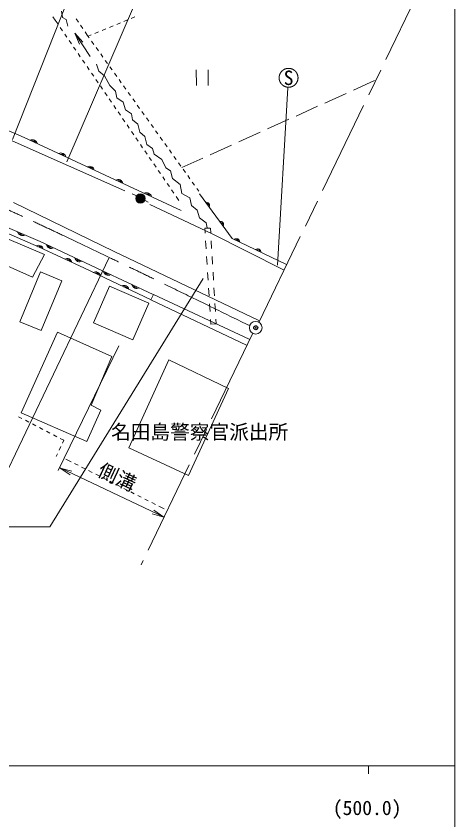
# Model space of a CAD drawing. Units: millimetres, scale not verified. Extents: x 40000 to 680000, y 20000 to 380000.
# Drawn here: x 523237 to 579000, y 198128 to 300238 of the extents above; entities that cross this region are included whole.
import ezdxf
from ezdxf.enums import TextEntityAlignment as Align

# ---------------------------------------------------------------- set-up
doc = ezdxf.new("R2010")
doc.units = ezdxf.units.MM
doc.header["$LTSCALE"] = 1000
doc.header["$PDMODE"] = 32
doc.header["$PDSIZE"] = 500
doc.linetypes.add('CHAIN', pattern=[18.5, 12, -1.5, 3.5, -1.5])
for name, color, linetype, lineweight in [('M-BGD', 7, 'Continuous', 13), ('M-BMK', 2, 'CHAIN', 13), ('M-BMK-SRVR', 3, 'Continuous', 13), ('M-STR-HTXT', 7, 'Continuous', 13), ('M-STR-STRC', 7, 'Continuous', 13), ('M-TTL-BAND', 7, 'Continuous', 13)]:
    doc.layers.add(name, color=color, linetype=linetype, lineweight=lineweight)
doc.layers.add('M-OTRS', color=6, linetype='Continuous')
doc.styles.add('ＭＳ ゴシック', font='')
doc.styles.get('ＭＳ ゴシック').set_extended_font_data('MS Gothic')

# ---------------------------------------------------------------- blocks, each defined once
blk = doc.blocks.new('偏心点・方位点')
at = {"color": 7, "linetype": 'Continuous', "lineweight": 13}
for radius in [1, 0.9, 0.8, 0.7, 0.6, 0.5, 0.4, 0.3, 0.2, 0.1, 0.05]:
    blk.add_circle((0, 0), radius, dxfattribs=at)
blk = doc.blocks.new('田')
at = {"color": 7, "linetype": 'Continuous', "lineweight": 13}
for p, q in [((-0.75, 1), (-0.75, -1)), ((0.75, -1), (0.75, 1))]:
    blk.add_line(p, q, dxfattribs=at)

msp = doc.modelspace()

# ---------------------------------------------------------------- linework, layer by layer
at = {"layer": 'M-BGD'}
for p, q in [((529139, 300075), (529030, 300844)), ((527906, 300161), (528206, 299727)), ((528206, 299727), (528574, 299190)), ((529616, 299782), (529139, 300075)), ((529835, 298939), (529616, 299782)), ((531162, 299483), (530883, 299899)), ((536487, 299367), (536025, 299176)), ((537412, 299749), (536950, 299558)), ((538336, 300131), (537874, 299940)), ((528857, 298778), (529140, 298365)), ((531719, 298653), (531440, 299068)), ((532288, 297806), (531998, 298238)), ((533715, 298220), (533253, 298029)), ((534639, 298603), (534177, 298411)), ((535563, 298985), (535101, 298794)), ((529423, 297953), (529706, 297541)), ((530698, 298057), (531726, 296936)), ((530698, 298057), (531307, 296663)), ((530702, 298055), (532631, 295101)), ((532535, 297460), (532288, 297806)), ((532791, 297838), (532406, 297679)), ((529988, 297128), (530271, 296716)), ((530554, 296304), (530837, 295891)), ((533116, 296647), (532826, 297054)), ((533698, 295834), (533407, 296240)), ((531120, 295479), (531402, 295067)), ((534280, 295020), (533989, 295427)), ((531685, 294654), (531968, 294242)), ((533754, 293226), (533461, 294142)), ((534861, 294207), (534571, 294614)), ((532251, 293830), (532534, 293417)), ((534486, 292640), (533754, 293226)), ((535443, 293393), (535152, 293800)), ((524258, 284816), (507232, 292267)), ((532816, 293005), (533099, 292593)), ((533382, 292180), (533665, 291768)), ((535146, 291432), (534486, 292640)), ((536025, 292580), (535734, 292987)), ((536607, 291767), (536316, 292173)), ((566111, 290831), (568783, 292036)), ((533948, 291356), (534230, 290943)), ((535878, 290699), (535146, 291432)), ((537188, 290953), (536897, 291360)), ((534513, 290531), (534796, 290119)), ((536025, 289857), (535878, 290699)), ((537770, 290140), (537479, 290547)), ((562465, 289186), (565199, 290419)), ((535079, 289706), (535362, 289294)), ((536830, 289308), (536025, 289857)), ((537123, 288319), (536830, 289308)), ((538352, 289326), (538061, 289733)), ((535644, 288882), (535927, 288469)), ((536210, 288057), (536493, 287645)), ((537892, 287806), (537123, 288319)), ((538933, 288513), (538643, 288920)), ((539515, 287700), (539224, 288106)), ((558819, 287540), (561553, 288774)), ((536776, 287232), (537058, 286820)), ((538039, 287037), (537892, 287806)), ((538698, 286524), (538039, 287037)), ((540097, 286886), (539806, 287293)), ((555173, 285895), (557907, 287129)), ((537341, 286408), (537624, 285995)), ((538954, 285499), (538698, 286524)), ((540679, 286073), (540388, 286480)), ((537907, 285583), (538190, 285171)), ((539614, 284950), (538954, 285499)), ((539870, 283924), (539614, 284950)), ((541260, 285259), (540969, 285666)), ((551527, 284250), (554261, 285484)), ((537038, 278023), (522752, 284375)), ((544213, 275537), (524258, 284816)), ((538473, 284758), (538755, 284346)), ((539038, 283934), (539321, 283521)), ((540566, 283411), (539870, 283924)), ((541842, 284446), (541551, 284853)), ((542424, 283633), (542133, 284039)), ((539604, 283109), (539887, 282697)), ((540785, 282716), (540566, 283411)), ((543005, 282819), (542714, 283226)), ((547881, 282605), (550615, 283839)), ((540169, 282284), (540452, 281872)), ((541738, 282020), (540785, 282716)), ((542287, 280958), (541738, 282020)), ((543587, 282006), (543296, 282413)), ((544297, 280989), (546969, 282194)), ((540735, 281460), (541018, 281047)), ((542873, 280591), (542287, 280958)), ((544169, 281192), (543878, 281599)), ((541301, 280635), (541583, 280223)), ((541866, 279810), (542149, 279398)), ((543129, 279603), (542873, 280591)), ((544750, 280379), (544460, 280786)), ((545332, 279566), (545041, 279972)), ((542432, 278986), (542715, 278573)), ((544081, 278834), (543129, 279603)), ((544301, 277698), (544081, 278834)), ((545914, 278752), (545623, 279159)), ((542997, 278161), (543280, 277749)), ((546452, 278000), (546205, 278346)), ((537990, 277643), (538999, 277171)), ((538983, 277171), (540008, 276618)), ((543563, 277336), (543931, 276800)), ((545327, 277149), (544301, 277698)), ((545546, 276160), (545327, 277149)), ((550674, 271999), (546524, 277659)), ((522897, 276578), (535697, 270316)), ((548050, 272623), (540249, 276322)), ((546242, 275574), (545546, 276160)), ((517865, 275234), (526289, 271596)), ((546535, 274622), (546242, 275574)), ((526077, 270921), (517727, 274559)), ((547378, 273963), (546535, 274622)), ((547524, 273340), (547378, 273963)), ((526863, 269970), (519685, 272973)), ((547213, 273295), (547903, 273295)), ((547259, 272671), (547221, 273268)), ((547929, 273280), (547964, 272701)), ((547385, 270675), (547322, 271673)), ((548024, 271703), (548084, 270705)), ((557213, 267983), (548050, 272623)), ((557607, 268698), (550674, 271999)), ((531937, 268197), (526077, 270921)), ((526289, 271596), (534150, 267910)), ((525325, 267077), (526863, 269970)), ((535697, 270316), (554100, 261581)), ((547511, 268679), (547448, 269677)), ((548143, 269707), (548203, 268708)), ((521333, 268835), (525325, 267077)), ((526328, 267740), (523709, 261411)), ((529056, 266611), (526328, 267740)), ((540390, 264182), (531937, 268197)), ((534150, 267910), (540665, 264876)), ((547637, 266683), (547574, 267681)), ((548263, 267710), (548323, 266712)), ((526437, 260282), (529056, 266611)), ((535128, 265933), (533087, 261286)), ((540095, 263752), (535128, 265933)), ((547764, 264687), (547701, 265685)), ((548383, 265714), (548443, 264716)), ((540372, 264187), (540690, 264871)), ((540690, 264871), (552873, 259182)), ((538054, 259105), (540095, 263752)), ((552531, 258425), (540372, 264187)), ((547890, 262691), (547827, 263689)), ((548502, 263717), (548562, 262719)), ((523709, 261411), (526437, 260282)), ((547991, 261097), (547953, 261693)), ((548622, 261721), (548657, 261142)), ((533087, 261286), (538054, 259105)), ((548003, 261086), (548646, 261124)), ((523875, 249841), (528494, 260096)), ((528494, 260096), (535415, 256983)), ((535415, 256983), (532779, 250793)), ((537580, 245402), (542634, 256572)), ((542634, 256572), (550215, 252909)), ((550215, 252909), (545161, 241886)), ((533987, 250171), (532229, 246188)), ((532779, 250793), (533987, 250171)), ((523545, 249347), (523981, 249120)), ((532225, 246179), (523875, 249841)), ((524425, 248889), (524868, 248658)), ((525312, 248427), (525755, 248197)), ((526199, 247966), (526643, 247735)), ((527086, 247504), (527530, 247273)), ((527973, 247042), (528417, 246811)), ((528860, 246581), (529297, 246354)), ((529297, 246354), (529131, 246005)), ((528916, 245553), (528701, 245102)), ((545161, 241886), (537574, 245385)), ((528487, 244650), (528321, 244302)), ((529566, 243965), (530230, 243629)), ((530676, 243403), (531122, 243177)), ((531568, 242951), (532014, 242725)), ((532460, 242499), (532906, 242273)), ((533352, 242047), (533798, 241821)), ((534244, 241595), (534690, 241369)), ((535136, 241143), (535582, 240917)), ((536028, 240691), (536474, 240465)), ((536920, 240239), (537366, 240013)), ((537812, 239787), (538258, 239561)), ((538704, 239335), (539150, 239109)), ((539596, 238883), (540042, 238657)), ((540488, 238431), (540934, 238205)), ((541380, 237979), (542044, 237642))]:
    msp.add_line(p, q, dxfattribs=at)
for centre, radius, start, end in [((525313, 283911), 625, 11.93182, 118.19202), ((525392, 284081), 312, 11.93182, 118.19202), ((528940, 282225), 625, 11.93182, 118.19202), ((529019, 282395), 312, 11.93182, 118.19202), ((532567, 280538), 625, 11.93182, 118.19202), ((532646, 280708), 312, 11.93182, 118.19202), ((536194, 278852), 625, 11.93182, 118.19202), ((536273, 279022), 312, 11.93182, 118.19202), ((539821, 277165), 625, 11.93182, 118.19202), ((539900, 277335), 312, 11.93182, 118.19202), ((547417, 276177), 406, 328.8737, 103.63397), ((547480, 276223), 203, 328.8737, 103.63397), ((549191, 273758), 406, 328.8737, 103.63397), ((549254, 273804), 203, 328.8737, 103.63397), ((524042, 272975), 625, 193.51115, 299.77136), ((523968, 272803), 312, 193.51115, 299.77136), ((551244, 271555), 406, 357.15652, 131.91679), ((551277, 271626), 203, 357.15652, 131.91679), ((526095, 270509), 618, 11.45184, 119.55701), ((526170, 270675), 310, 11.41959, 119.06927), ((527707, 271345), 625, 191.74595, 298.00615), ((527628, 271176), 312, 191.74595, 298.00615), ((553952, 270265), 406, 357.15652, 131.91679), ((553986, 270336), 203, 357.15652, 131.91679), ((529716, 268816), 625, 11.94019, 118.2004), ((529795, 268986), 312, 11.94019, 118.2004), ((531329, 269647), 625, 191.74595, 298.00615), ((531249, 269477), 312, 191.74595, 298.00615), ((533335, 267118), 625, 11.46368, 117.72388), ((533415, 267288), 312, 11.46368, 117.72388), ((534950, 267951), 625, 191.89787, 298.15807), ((534871, 267781), 312, 191.89787, 298.15807), ((536948, 265402), 625, 11.46368, 117.72388), ((537028, 265572), 312, 11.46368, 117.72388), ((538576, 266262), 625, 191.89787, 298.15807), ((538497, 266092), 312, 191.89787, 298.15807)]:
    msp.add_arc(centre, radius, start, end, dxfattribs=at)
at = {"layer": 'M-BMK'}
for p, q in [((554131, 261412), (578442, 311754)), ((553294, 259882), (539127, 230532))]:
    msp.add_line(p, q, dxfattribs=at)
msp.add_open_spline([(552895, 260919), (546959, 263803), (541046, 266736), (535087, 269571), (529420, 272267), (523766, 274994), (518021, 277518), (516344, 278255), (514640, 278931), (512942, 279618), (509775, 280900), (506610, 282189), (503412, 283394), (498972, 285068), (494508, 286685), (490008, 288192), (485613, 289664), (481185, 291043), (476733, 292336), (474297, 293044), (471848, 293711), (469384, 294314), (466877, 294927), (464343, 295423), (461822, 295978)], degree=3, knots=[0, 0, 0, 0, 1, 1, 1, 2, 2, 2, 3, 3, 3, 4, 4, 4, 5, 5, 5, 6, 6, 6, 7, 7, 7, 8, 8, 8, 8], dxfattribs=at)
at = {"layer": 'M-BMK-SRVR'}
msp.add_line((520689, 239482), (535027, 269494), dxfattribs=at)
msp.add_circle((553694, 260649), 800, dxfattribs=at)
at = {"layer": 'M-OTRS'}
msp.add_point((553694, 260649), dxfattribs=at)
at = {"layer": 'M-STR-HTXT'}
for p, q in [((522791, 284559), (532039, 307975)), ((546994, 266908), (527547, 235348)), ((528589, 242513), (536280, 258334)), ((528831, 242836), (541975, 236623)), ((528839, 242821), (530306, 242419)), ((528839, 242821), (530096, 241965)), ((541994, 236596), (540533, 237020)), ((541994, 236596), (540750, 237471)), ((527547, 235348), (485464, 235348))]:
    msp.add_line(p, q, dxfattribs=at)
at = {"layer": 'M-STR-STRC'}
for p, q in [((538277, 301720), (529695, 281730)), ((556447, 268579), (557776, 291105))]:
    msp.add_line(p, q, dxfattribs=at)
msp.add_lwpolyline([(559063, 292399), (559062, 292420), (559062, 292441), (559061, 292462), (559060, 292483), (559058, 292504), (559056, 292524), (559054, 292545), (559051, 292566), (559048, 292587), (559044, 292608), (559040, 292628), (559036, 292649), (559032, 292669), (559027, 292690), (559021, 292710), (559016, 292730), (559010, 292751), (559004, 292771), (558997, 292790), (558990, 292810), (558982, 292830), (558975, 292849), (558967, 292869), (558958, 292888), (558950, 292907), (558940, 292926), (558931, 292945), (558921, 292964), (558911, 292982), (558901, 293000), (558890, 293018), (558879, 293036), (558868, 293054), (558856, 293071), (558844, 293089), (558832, 293106), (558820, 293123), (558807, 293139), (558794, 293156), (558780, 293172), (558767, 293188), (558753, 293203), (558739, 293219), (558724, 293234), (558709, 293249), (558694, 293264), (558679, 293278), (558663, 293292), (558648, 293306), (558632, 293320), (558615, 293333), (558599, 293346), (558582, 293359), (558565, 293371), (558548, 293384), (558531, 293395), (558513, 293407), (558496, 293418), (558478, 293429), (558460, 293440), (558441, 293450), (558423, 293460), (558404, 293470), (558385, 293479), (558366, 293488), (558347, 293497), (558328, 293505), (558308, 293513), (558289, 293520), (558269, 293528), (558249, 293535), (558229, 293541), (558209, 293548), (558189, 293553), (558169, 293559), (558149, 293564), (558128, 293569), (558108, 293573), (558087, 293578), (558066, 293581), (558046, 293585), (558025, 293588), (558004, 293590), (557983, 293593), (557962, 293595), (557941, 293596), (557920, 293597), (557899, 293598), (557878, 293599), (557857, 293599), (557836, 293598), (557815, 293598), (557794, 293597), (557773, 293595), (557753, 293594), (557732, 293592), (557711, 293589), (557690, 293586), (557669, 293583), (557648, 293579), (557628, 293576), (557607, 293571), (557587, 293567), (557566, 293562), (557546, 293556), (557526, 293551), (557506, 293544), (557486, 293538), (557466, 293531), (557446, 293524), (557427, 293517), (557407, 293509), (557388, 293501), (557368, 293492), (557349, 293483), (557330, 293474), (557312, 293465), (557293, 293455), (557275, 293445), (557257, 293434), (557239, 293424), (557221, 293413), (557203, 293401), (557186, 293389), (557168, 293377), (557151, 293365), (557135, 293353), (557118, 293340), (557102, 293327), (557085, 293313), (557070, 293299), (557054, 293285), (557039, 293271), (557023, 293256), (557009, 293242), (556994, 293227), (556980, 293211), (556965, 293196), (556952, 293180), (556938, 293164), (556925, 293147), (556912, 293131), (556899, 293114), (556887, 293097), (556875, 293080), (556863, 293063), (556852, 293045), (556840, 293027), (556830, 293009), (556819, 292991), (556809, 292973), (556799, 292954), (556789, 292936), (556780, 292917), (556771, 292898), (556763, 292878), (556754, 292859), (556747, 292840), (556739, 292820), (556732, 292800), (556725, 292780), (556718, 292761), (556712, 292740), (556706, 292720), (556701, 292700), (556696, 292680), (556691, 292659), (556687, 292639), (556683, 292618), (556679, 292597), (556676, 292577), (556673, 292556), (556670, 292535), (556668, 292514), (556666, 292493), (556665, 292472), (556664, 292451), (556663, 292430), (556663, 292409), (556663, 292388), (556663, 292367), (556664, 292346), (556665, 292325), (556666, 292304), (556668, 292283), (556670, 292262), (556673, 292242), (556676, 292221), (556679, 292200), (556683, 292179), (556687, 292159), (556691, 292138), (556696, 292118), (556701, 292097), (556706, 292077), (556712, 292057), (556718, 292037), (556725, 292017), (556732, 291997), (556739, 291977), (556747, 291958), (556754, 291938), (556763, 291919), (556771, 291900), (556780, 291881), (556789, 291862), (556799, 291843), (556809, 291825), (556819, 291806), (556830, 291788), (556840, 291770), (556852, 291752), (556863, 291735), (556875, 291717), (556887, 291700), (556899, 291683), (556912, 291666), (556925, 291650), (556938, 291634), (556952, 291618), (556965, 291602), (556980, 291586), (556994, 291571), (557009, 291556), (557023, 291541), (557039, 291526), (557054, 291512), (557070, 291498), (557085, 291484), (557102, 291471), (557118, 291458), (557135, 291445), (557151, 291432), (557168, 291420), (557186, 291408), (557203, 291396), (557221, 291385), (557239, 291374), (557257, 291363), (557275, 291353), (557293, 291342), (557312, 291333), (557330, 291323), (557349, 291314), (557368, 291305), (557388, 291297), (557407, 291289), (557427, 291281), (557446, 291273), (557466, 291266), (557486, 291259), (557506, 291253), (557526, 291247), (557546, 291241), (557566, 291236), (557587, 291231), (557607, 291226), (557628, 291222), (557648, 291218), (557669, 291214), (557690, 291211), (557711, 291208), (557732, 291206), (557753, 291204), (557773, 291202), (557794, 291201), (557815, 291200), (557836, 291199), (557857, 291199), (557878, 291199), (557899, 291199), (557920, 291200), (557941, 291201), (557962, 291203), (557983, 291205), (558004, 291207), (558025, 291210), (558046, 291213), (558066, 291216), (558087, 291220), (558108, 291224), (558128, 291228), (558149, 291233), (558169, 291238), (558189, 291244), (558209, 291250), (558229, 291256), (558249, 291263), (558269, 291270), (558289, 291277), (558308, 291285), (558328, 291293), (558347, 291301), (558366, 291310), (558385, 291319), (558404, 291328), (558423, 291337), (558441, 291347), (558460, 291358), (558478, 291368), (558496, 291379), (558513, 291390), (558531, 291402), (558548, 291414), (558565, 291426), (558582, 291438), (558599, 291451), (558615, 291464), (558632, 291478), (558648, 291491), (558663, 291505), (558679, 291519), (558694, 291534), (558709, 291548), (558724, 291563), (558739, 291578), (558753, 291594), (558767, 291610), (558780, 291626), (558794, 291642), (558807, 291658), (558820, 291675), (558832, 291692), (558844, 291709), (558856, 291726), (558868, 291744), (558879, 291761), (558890, 291779), (558901, 291797), (558911, 291815), (558921, 291834), (558931, 291853), (558940, 291871), (558950, 291890), (558958, 291909), (558967, 291929), (558975, 291948), (558982, 291968), (558990, 291987), (558997, 292007), (559004, 292027), (559010, 292047), (559016, 292067), (559021, 292087), (559027, 292108), (559032, 292128), (559036, 292149), (559040, 292169), (559044, 292190), (559048, 292210), (559051, 292231), (559054, 292252), (559056, 292273), (559058, 292294), (559060, 292315), (559061, 292336), (559062, 292357), (559062, 292378)], close=True, dxfattribs=at)
at = {"layer": 'M-TTL-BAND'}
for p, q in [((579000, 20000), (579000, 370000)), ((40000, 205000), (579000, 205000)), ((568000, 205000), (568000, 204000))]:
    msp.add_line(p, q, dxfattribs=at)

# ---------------------------------------------------------------- block references
at = {"layer": 'M-BGD', "rotation": 0.65231}
for name, p, xscale, yscale in [('田', (546895, 292409), 1000, 1000), ('偏心点・方位点', (539039, 277069), 600, 600)]:
    msp.add_blockref(name, p, dxfattribs=dict(at, xscale=xscale, yscale=yscale))

# ---------------------------------------------------------------- texts
at = {"layer": 'M-BGD', "style": 'ＭＳ ゴシック'}
msp.add_text('名田島警察官派出所', height=1833, dxfattribs=at).set_placement((535313, 245943), align=Align.BOTTOM_LEFT)
at = {"layer": 'M-STR-HTXT', "style": 'ＭＳ ゴシック'}
msp.add_text('側溝\u3000\u3000', height=1833, rotation=334.983, dxfattribs=at).set_placement((533203, 241414), align=Align.BOTTOM_LEFT)
at = {"layer": 'M-STR-STRC', "style": 'ＭＳ ゴシック'}
msp.add_text('S', height=1833, rotation=0.089, dxfattribs=at).set_placement((557863, 292399), align=Align.MIDDLE_CENTER)
at = {"layer": 'M-TTL-BAND', "style": 'ＭＳ ゴシック'}
msp.add_text('(500.0)', height=1833, dxfattribs=at).set_placement((567844, 198195), align=Align.BOTTOM_CENTER)

doc.saveas('drawing.dxf')
